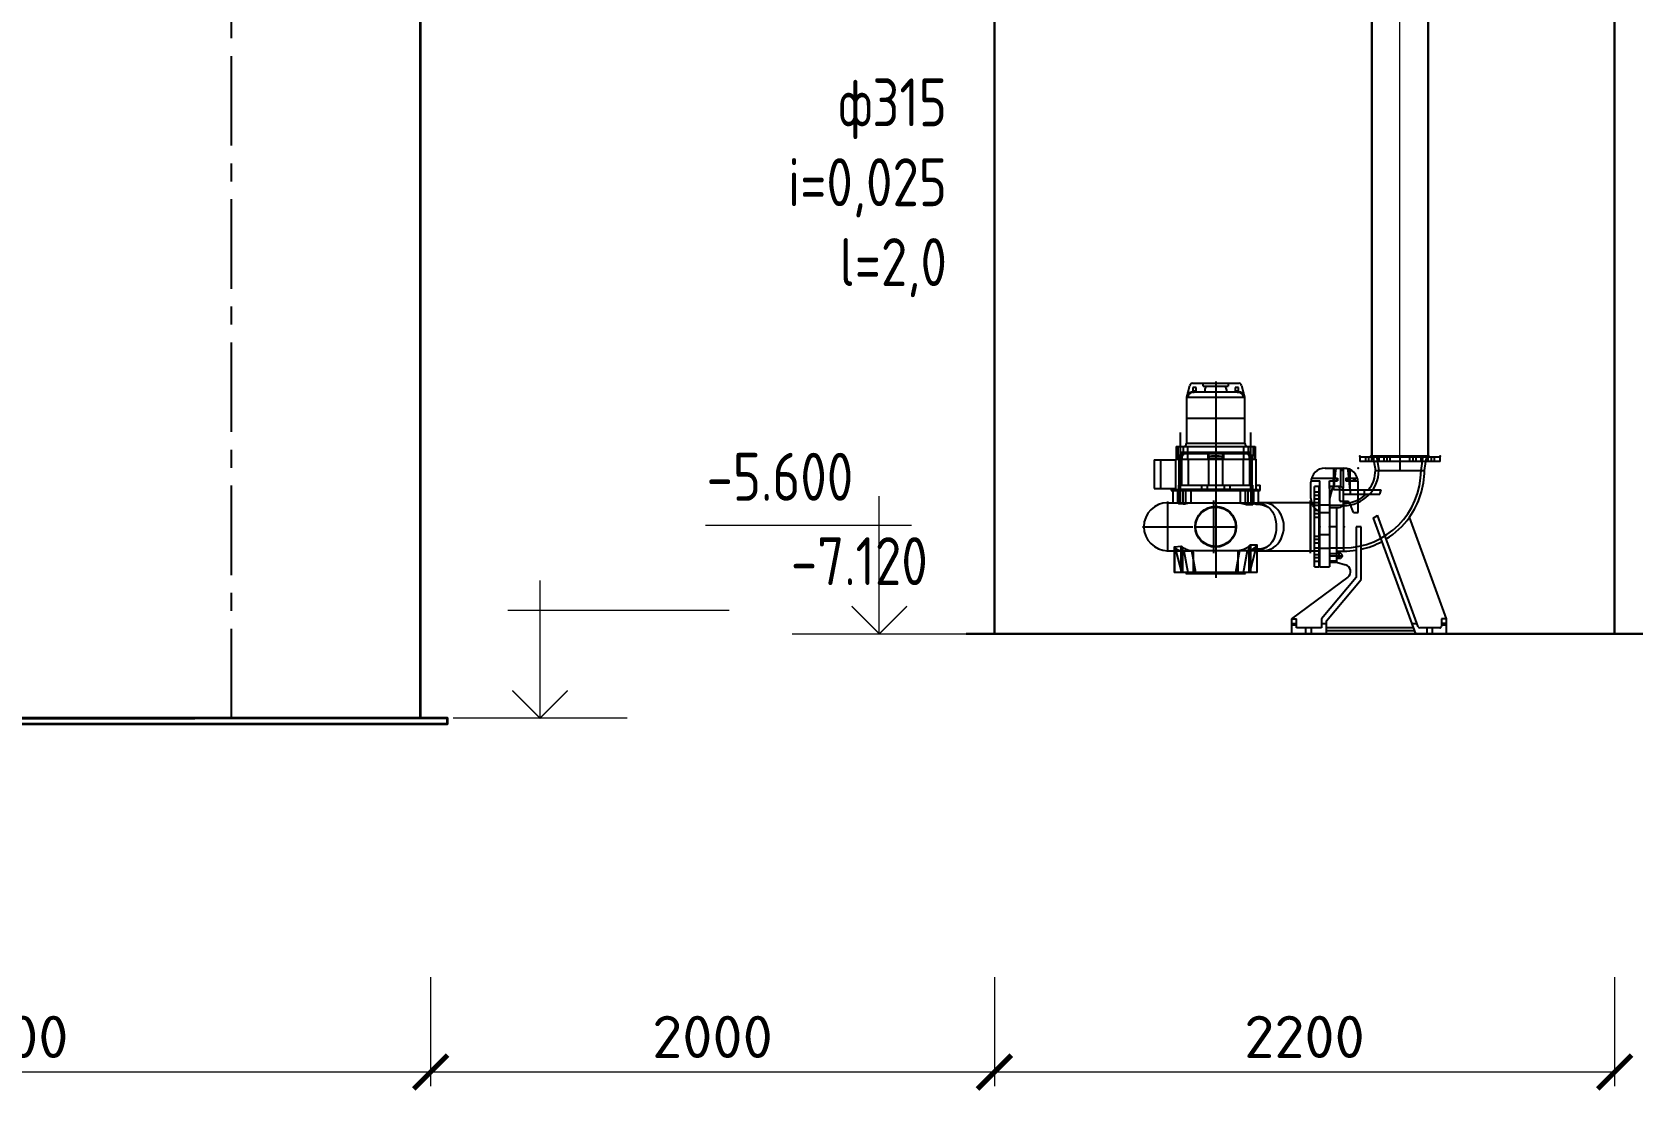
# Model space of a CAD drawing. Header units: millimetres. Extents: x 20530103 to 31271019, y 32092698 to 33532929.
# Drawn here: x 26721175 to 26726889, y 33090803 to 33094560 of the extents above; entities that cross this region are included whole.
import ezdxf

# ---------------------------------------------------------------- set-up
doc = ezdxf.new("R2010")
doc.units = ezdxf.units.MM
doc.linetypes.add('осевая', pattern=[50.8, 31.75, -6.35, 6.35, -6.35])
doc.layers.add('эколайн', color=7, linetype='Continuous', lineweight=30)
doc.styles.add('ARTEM Arial', font='simplex.shx')
doc.styles.add('GOST 2.304', font='GOST.TTF')
doc.dimstyles.new('ARTEM', dxfattribs={"dimtxt": 70, "dimasz": 50, "dimexe": 35, "dimexo": 15, "dimgap": 10, "dimtad": 1, "dimdec": 0, "dimtxsty": 'ARTEM Arial', "dimcen": 2.5, "dimclrd": 7, "dimclre": 7, "dimclrt": 7, "dimadec": 0, "dimazin": 0, "dimtfac": 1, "dimtdec": 0, "dimtmove": 0, "dimatfit": 3, "dimfxl": 1, "dimlwd": 15, "dimlwe": 15, "dimarcsym": 0})

# ---------------------------------------------------------------- blocks, each defined once
blk = doc.blocks.new('_ArchTick')
at = {"color": 0, "linetype": 'ByBlock', "const_width": 0.15}
blk.add_lwpolyline([(-0.5, -0.5), (0.5, 0.5)], dxfattribs=at)
blk = doc.blocks.new('*D143')
at = {"color": 7, "lineweight": 15, "transparency": 16777216}
for p, q in [((26719588.6, 33091207.1), (26719588.6, 33090819.8)), ((26722588.6, 33091207.1), (26722588.6, 33090819.8)), ((26722588.6, 33090869.8), (26719588.6, 33090869.8))]:
    blk.add_line(p, q, dxfattribs=at)
at = {"color": 7, "lineweight": 15, "transparency": 16777216, "xscale": 120, "yscale": 120, "zscale": 120, "rotation": 180}
blk.add_blockref('_ArchTick', (26719588.6, 33090869.8), dxfattribs=at)
at = {"color": 7, "lineweight": 15, "transparency": 16777216, "xscale": 120, "yscale": 120, "zscale": 120}
blk.add_blockref('_ArchTick', (26722588.6, 33090869.8), dxfattribs=at)
at = {"color": 7, "lineweight": 20, "transparency": 16777216, "insert": (26721088.6, 33090994.8), "char_height": 150, "attachment_point": 5, "style": 'ARTEM Arial'}
blk.add_mtext('3200', dxfattribs=at)
blk = doc.blocks.new('*D153')
at = {"color": 7, "lineweight": 15, "transparency": 16777216}
for p, q in [((26724588.6, 33091192.1), (26724588.6, 33090819.8)), ((26726788.6, 33091207.1), (26726788.6, 33090819.8)), ((26726788.6, 33090869.8), (26724588.6, 33090869.8))]:
    blk.add_line(p, q, dxfattribs=at)
at = {"color": 7, "lineweight": 15, "transparency": 16777216, "xscale": 120, "yscale": 120, "zscale": 120, "rotation": 180}
blk.add_blockref('_ArchTick', (26724588.6, 33090869.8), dxfattribs=at)
at = {"color": 7, "lineweight": 15, "transparency": 16777216, "xscale": 120, "yscale": 120, "zscale": 120}
blk.add_blockref('_ArchTick', (26726788.6, 33090869.8), dxfattribs=at)
at = {"color": 7, "lineweight": 20, "transparency": 16777216, "insert": (26725688.6, 33090994.8), "char_height": 150, "attachment_point": 5, "style": 'ARTEM Arial'}
blk.add_mtext('2200', dxfattribs=at)
blk = doc.blocks.new('*D154')
at = {"color": 7, "lineweight": 15, "transparency": 16777216}
for p, q in [((26722588.6, 33091192.1), (26722588.6, 33090819.8)), ((26724588.6, 33091207.1), (26724588.6, 33090819.8)), ((26724588.6, 33090869.8), (26722588.6, 33090869.8))]:
    blk.add_line(p, q, dxfattribs=at)
at = {"color": 7, "lineweight": 15, "transparency": 16777216, "xscale": 120, "yscale": 120, "zscale": 120, "rotation": 180}
blk.add_blockref('_ArchTick', (26722588.6, 33090869.8), dxfattribs=at)
at = {"color": 7, "lineweight": 15, "transparency": 16777216, "xscale": 120, "yscale": 120, "zscale": 120}
blk.add_blockref('_ArchTick', (26724588.6, 33090869.8), dxfattribs=at)
at = {"color": 7, "lineweight": 20, "transparency": 16777216, "insert": (26723588.6, 33090994.8), "char_height": 150, "attachment_point": 5, "style": 'ARTEM Arial'}
blk.add_mtext('2000', dxfattribs=at)

msp = doc.modelspace()

# ---------------------------------------------------------------- linework, layer by layer
at = {"color": 1, "linetype": 'осевая', "lineweight": 25, "ltscale": 10}
msp.add_line((26721882.431, 33092125.5109), (26721882.4478, 33098316.0831), dxfattribs=at)
at = {"lineweight": 30, "ltscale": 10}
for p, q in [((26724588.5617, 33098274.9614), (26724588.5617, 33092424.9614)), ((26726788.5617, 33092424.9614), (26726788.5617, 33098274.9614)), ((26724488.5617, 33092424.9614), (26726888.5617, 33092424.9614))]:
    msp.add_line(p, q, dxfattribs=at)
at = {"lineweight": 35}
for p, q in [((26722552.8516, 33092125.5114), (26722553.3846, 33097816.6726)), ((26720252.7067, 33092125.5241), (26721752.7067, 33092125.5241))]:
    msp.add_line(p, q, dxfattribs=at)
at = {"lineweight": 20}
msp.add_line((26726026.9764, 33093054.9614), (26726026.9764, 33096707.0095), dxfattribs=at)
at = {"lineweight": 30}
for p, q in [((26725926.9764, 33093054.9614), (26725926.9764, 33095421.2974)), ((26726126.9764, 33093054.9614), (26726126.9764, 33095421.2974))]:
    msp.add_line(p, q, dxfattribs=at)
for p, q in [((26725270.7456, 33093265.132), (26725281.8434, 33093306.5496)), ((26725274.9377, 33093265.132), (26725274.9377, 33093280.777)), ((26725290.6764, 33093282.9614), (26725296.6986, 33093282.9614)), ((26725291.5027, 33093313.9614), (26725455.4502, 33093313.9614)), ((26725292.4764, 33093298.9614), (26725292.4764, 33093286.9614)), ((26725304.4764, 33093298.9614), (26725292.4764, 33093298.9614)), ((26725292.4764, 33093286.9614), (26725304.4764, 33093286.9614)), ((26725450.2543, 33093282.9614), (26725296.6986, 33093282.9614)), ((26725304.4764, 33093286.9614), (26725304.4764, 33093298.9614)), ((26725329.4764, 33093303.9614), (26725329.4764, 33093313.9614)), ((26725329.4764, 33093303.9614), (26725341.2477, 33093303.9614)), ((26725334.4764, 33093288.9614), (26725334.4764, 33093282.9614)), ((26725341.2477, 33093303.9614), (26725405.7052, 33093303.9614)), ((26725373.4764, 33093320.1614), (26725373.4764, 33092624.0364)), ((26725405.7052, 33093303.9614), (26725417.4764, 33093303.9614)), ((26725412.4764, 33093282.9614), (26725412.4764, 33093288.9614)), ((26725417.4764, 33093313.9614), (26725417.4764, 33093303.9614)), ((26725454.4764, 33093298.9614), (26725442.4764, 33093298.9614)), ((26725442.4764, 33093298.9614), (26725442.4764, 33093286.9614)), ((26725442.4764, 33093286.9614), (26725454.4764, 33093286.9614)), ((26725450.2543, 33093282.9614), (26725456.2764, 33093282.9614)), ((26725454.4764, 33093286.9614), (26725454.4764, 33093298.9614)), ((26725465.1095, 33093306.5496), (26725476.2073, 33093265.132)), ((26725472.0152, 33093280.777), (26725472.0152, 33093265.132)), ((26725270.1764, 33093265.132), (26725270.1764, 33093189.9614)), ((26725270.1764, 33093265.132), (26725270.7456, 33093265.132)), ((26725274.9377, 33093265.132), (26725472.0152, 33093265.132)), ((26725476.2073, 33093265.132), (26725476.7764, 33093265.132)), ((26725476.7764, 33093189.9614), (26725476.7764, 33093265.132)), ((26725269.9764, 33093189.9614), (26725269.9764, 33093100.3114)), ((26725269.9764, 33093189.9614), (26725476.9764, 33093189.9614)), ((26725476.9764, 33093100.3114), (26725476.9764, 33093189.9614)), ((26725248.7959, 33092927.3614), (26725248.7959, 33093139.4614)), ((26725476.9764, 33093100.3114), (26725269.9764, 33093100.3114)), ((26725498.157, 33092927.3614), (26725498.157, 33093139.4614)), ((26725155.4764, 33093041.9614), (26725155.4764, 33092940.9614)), ((26725155.4764, 33093041.9614), (26725230.9764, 33093041.9614)), ((26725177.2764, 33093041.9614), (26725177.2764, 33092940.9614)), ((26725230.9764, 33093044.9614), (26725233.4764, 33093044.9614)), ((26725230.9764, 33093044.9614), (26725230.9764, 33092932.9614)), ((26725233.4764, 33093089.9614), (26725233.4764, 33093044.9614)), ((26725233.4764, 33093089.9614), (26725513.4764, 33093089.9614)), ((26725233.4764, 33093044.9614), (26725234.4145, 33093044.9614)), ((26725234.4145, 33093044.9614), (26725512.5384, 33093044.9614)), ((26725235.9764, 33093089.9614), (26725235.9764, 33093044.9614)), ((26725238.7959, 33093089.9614), (26725238.7959, 33093058.9614)), ((26725238.7959, 33093058.9614), (26725258.7959, 33093058.9614)), ((26725243.2959, 33093058.9614), (26725243.2959, 33093044.9614)), ((26725243.7959, 33093044.9614), (26725243.7959, 33093041.9614)), ((26725243.7959, 33093041.9614), (26725253.7959, 33093041.9614)), ((26725244.2351, 33092952.9614), (26725244.2351, 33093041.9614)), ((26725248.4764, 33093067.9614), (26725248.4764, 33093044.9614)), ((26725498.4764, 33093067.9614), (26725248.4764, 33093067.9614)), ((26725248.4764, 33093064.9614), (26725248.4764, 33093044.9614)), ((26725248.4764, 33093064.9614), (26725498.4764, 33093064.9614)), ((26725252.4564, 33093041.9614), (26725252.4564, 33092952.9614)), ((26725253.7959, 33093041.9614), (26725253.7959, 33093044.9614)), ((26725254.2959, 33093044.9614), (26725254.2959, 33093058.9614)), ((26725258.7959, 33093058.9614), (26725258.7959, 33093089.9614)), ((26725275.2177, 33093044.9614), (26725275.2177, 33093089.9614)), ((26725275.83, 33093044.9614), (26725275.83, 33092952.9614)), ((26725345.9764, 33093067.9614), (26725345.9764, 33093047.9614)), ((26725345.9764, 33093047.9614), (26725400.9764, 33093047.9614)), ((26725348.4764, 33093064.9614), (26725348.4764, 33092952.9614)), ((26725398.4764, 33092952.9614), (26725398.4764, 33093064.9614)), ((26725400.9764, 33093067.9614), (26725400.9764, 33093047.9614)), ((26725471.1228, 33093044.9614), (26725471.1228, 33092952.9614)), ((26725471.7352, 33093089.9614), (26725471.7352, 33093044.9614)), ((26725488.157, 33093089.9614), (26725488.157, 33093058.9614)), ((26725488.157, 33093058.9614), (26725508.157, 33093058.9614)), ((26725492.657, 33093058.9614), (26725492.657, 33093044.9614)), ((26725493.157, 33093044.9614), (26725493.157, 33092952.9614)), ((26725498.4764, 33093044.9614), (26725498.4764, 33093067.9614)), ((26725498.4764, 33093044.9614), (26725498.4764, 33093064.9614)), ((26725503.157, 33092952.9614), (26725503.157, 33093044.9614)), ((26725503.657, 33093044.9614), (26725503.657, 33093058.9614)), ((26725508.157, 33093058.9614), (26725508.157, 33093089.9614)), ((26725510.9764, 33093089.9614), (26725510.9764, 33093044.9614)), ((26725512.5384, 33093044.9614), (26725513.4764, 33093044.9614)), ((26725513.4764, 33093089.9614), (26725513.4764, 33093044.9614)), ((26725513.4764, 33093044.9614), (26725515.9764, 33093044.9614)), ((26725515.9764, 33093044.9614), (26725515.9764, 33092932.9614)), ((26725884.4764, 33093051.9614), (26725884.4764, 33093035.9614)), ((26726169.4764, 33093051.9614), (26725884.4764, 33093051.9614)), ((26725904.6109, 33093051.9614), (26725904.6109, 33093035.9614)), ((26725916.1109, 33093055.9114), (26725916.1109, 33093035.0114)), ((26725922.1835, 33093054.9614), (26725921.4764, 33093054.2543)), ((26725921.4764, 33093054.2543), (26725921.4764, 33093051.9614)), ((26726132.4764, 33093054.2543), (26725921.4764, 33093054.2543)), ((26726131.7693, 33093054.9614), (26725922.1835, 33093054.9614)), ((26725927.6109, 33093035.9614), (26725927.6109, 33093051.9614)), ((26725931.9764, 33093054.9614), (26725935.0164, 33093035.9614)), ((26725943.9764, 33093054.9614), (26725951.9764, 33093004.9614)), ((26725951.9764, 33093054.9614), (26725951.9764, 33093035.9614)), ((26725969.5544, 33093051.9614), (26725969.5544, 33093035.9614)), ((26725981.0544, 33093055.9114), (26725981.0544, 33093035.0114)), ((26725992.5544, 33093035.9614), (26725992.5544, 33093051.9614)), ((26726026.9764, 33093057.4614), (26726026.9764, 33093002.4614)), ((26726061.3985, 33093051.9614), (26726061.3985, 33093035.9614)), ((26726072.8985, 33093055.9114), (26726072.8985, 33093035.0114)), ((26726084.3985, 33093035.9614), (26726084.3985, 33093051.9614)), ((26726101.9764, 33093035.9614), (26726101.9764, 33093054.9614)), ((26726101.9764, 33093004.9614), (26726109.9764, 33093054.9614)), ((26726118.9364, 33093035.9614), (26726121.9764, 33093054.9614)), ((26726126.342, 33093051.9614), (26726126.342, 33093035.9614)), ((26726132.4764, 33093054.2543), (26726131.7693, 33093054.9614)), ((26726132.4764, 33093051.9614), (26726132.4764, 33093054.2543)), ((26726137.842, 33093055.9114), (26726137.842, 33093035.0114)), ((26726149.342, 33093035.9614), (26726149.342, 33093051.9614)), ((26726169.4764, 33093035.9614), (26726169.4764, 33093051.9614)), ((26725761.4764, 33093012.9614), (26725828.4764, 33093012.9614)), ((26725790.9764, 33093012.9614), (26725790.9764, 33092947.9614)), ((26725798.1294, 33093003.9022), (26725792.1616, 33092947.1222)), ((26725834.8728, 33093011.9614), (26725807.0801, 33093011.9614)), ((26725816.4764, 33093011.9614), (26725816.4764, 33092947.8673)), ((26725825.4764, 33093003.9022), (26725816.4764, 33093003.9022)), ((26725825.4764, 33093011.9614), (26725825.4764, 33092941.7709)), ((26725850.9644, 33092935.9614), (26725843.8235, 33093003.9022)), ((26725850.9764, 33092935.9614), (26725850.9764, 33093007.6129)), ((26726169.4764, 33093035.9614), (26725884.4764, 33093035.9614)), ((26725935.0164, 33093035.9614), (26725939.9764, 33093004.9614)), ((26725939.9764, 33093004.9614), (26726113.9764, 33093004.9614)), ((26726113.9764, 33093004.9614), (26726118.9364, 33093035.9614)), ((26725155.4764, 33092940.9614), (26725230.9764, 33092940.9614)), ((26725215.9764, 33092940.9614), (26725215.9764, 33092932.9614)), ((26725215.9764, 33092932.9614), (26725242.3887, 33092932.9614)), ((26725220.9764, 33092937.4614), (26725220.9764, 33092932.9614)), ((26725220.9764, 33092937.4614), (26725242.3887, 33092937.4614)), ((26725220.9764, 33092932.9614), (26725220.9764, 33092889.9614)), ((26725238.4764, 33092937.4614), (26725238.4764, 33092889.9614)), ((26725242.3887, 33092937.4614), (26725242.3887, 33092886.8561)), ((26725280.6879, 33092937.4614), (26725242.3887, 33092937.4614)), ((26725242.3887, 33092932.9614), (26725280.6879, 33092932.9614)), ((26725242.7294, 33092887.4099), (26725242.7294, 33092937.4614)), ((26725243.1436, 33092952.9614), (26725503.8093, 33092952.9614)), ((26725243.1436, 33092937.4614), (26725243.1436, 33092952.9614)), ((26725243.1436, 33092932.9614), (26725243.1436, 33092937.4614)), ((26725244.9371, 33092885.8694), (26725244.9371, 33092937.4614)), ((26725247.8919, 33092937.4614), (26725247.8919, 33092889.8948)), ((26725258.4378, 33092885.1067), (26725258.4378, 33092937.4614)), ((26725267.6949, 33092886.2193), (26725267.6949, 33092937.4614)), ((26725466.265, 33092937.4614), (26725280.6879, 33092937.4614)), ((26725280.6879, 33092932.9614), (26725466.265, 33092932.9614)), ((26725286.9618, 33092932.9614), (26725286.9618, 33092937.4614)), ((26725286.9618, 33092889.2918), (26725286.9618, 33092932.9614)), ((26725323.4764, 33092952.9614), (26725323.4764, 33092932.9614)), ((26725343.4764, 33092952.9614), (26725343.4764, 33092932.9614)), ((26725403.4764, 33092952.9614), (26725403.4764, 33092932.9614)), ((26725423.4764, 33092952.9614), (26725423.4764, 33092932.9614)), ((26725459.9911, 33092937.4614), (26725459.9911, 33092932.9614)), ((26725459.9911, 33092932.9614), (26725459.9911, 33092888.5363)), ((26725504.5642, 33092937.4614), (26725466.265, 33092937.4614)), ((26725466.265, 33092932.9614), (26725504.5642, 33092932.9614)), ((26725479.258, 33092884.0361), (26725479.258, 33092937.4614)), ((26725488.5151, 33092882.1932), (26725488.5151, 33092937.4614)), ((26725499.0609, 33092888.5363), (26725499.0609, 33092937.4614)), ((26725502.0158, 33092882.1932), (26725502.0158, 33092937.4614)), ((26725503.8093, 33092952.9614), (26725503.8093, 33092937.4614)), ((26725503.8093, 33092937.4614), (26725503.8093, 33092932.9614)), ((26725504.2235, 33092884.0361), (26725504.2235, 33092937.4614)), ((26725504.5642, 33092937.4614), (26725525.9764, 33092937.4614)), ((26725504.5642, 33092883.2805), (26725504.5642, 33092937.4614)), ((26725504.5642, 33092932.9614), (26725530.9764, 33092932.9614)), ((26725508.4764, 33092889.9614), (26725508.4764, 33092937.4614)), ((26725515.9764, 33092952.9614), (26725530.9764, 33092952.9614)), ((26725525.9764, 33092932.9614), (26725525.9764, 33092937.4614)), ((26725525.9764, 33092888.5363), (26725525.9764, 33092932.9614)), ((26725530.9764, 33092932.9614), (26725530.9764, 33092952.9614)), ((26725711.4764, 33092904.9614), (26725711.4764, 33092962.9614)), ((26725711.6794, 33092967.4614), (26725743.4764, 33092967.4614)), ((26725713.6251, 33092977.4614), (26725805.6764, 33092977.4614)), ((26725724.4764, 33092871.3311), (26725724.4764, 33092947.4614)), ((26725740.4764, 33092947.4614), (26725724.4764, 33092947.4614)), ((26725740.4764, 33092927.327), (26725724.4764, 33092927.327)), ((26725740.4764, 33092859.5852), (26725740.4764, 33092947.4614)), ((26725743.4764, 33092858.3138), (26725743.4764, 33092967.4614)), ((26725776.9764, 33092940.9614), (26725776.9764, 33092967.4614)), ((26725776.9764, 33092967.4614), (26725805.6764, 33092967.4614)), ((26725776.9764, 33092940.9614), (26725776.9764, 33092662.4614)), ((26725786.5123, 33092940.5496), (26725776.9764, 33092904.9614)), ((26725804.4764, 33092947.9614), (26725783.9764, 33092947.9614)), ((26725790.3109, 33092977.4614), (26725790.3109, 33092967.4614)), ((26725790.6764, 33092977.4614), (26725790.6764, 33092967.4614)), ((26725790.9764, 33092947.9614), (26725790.9764, 33092946.5061)), ((26725790.9764, 33092946.5061), (26725790.9764, 33092935.9614)), ((26725826.9764, 33092935.9614), (26725790.9764, 33092935.9614)), ((26725802.7215, 33092977.4614), (26725802.7215, 33092967.4614)), ((26725814.9764, 33092947.9614), (26725804.4764, 33092947.9614)), ((26725805.6764, 33092977.4614), (26725805.6764, 33092967.4614)), ((26725814.4764, 33092897.4614), (26725814.4764, 33092937.9614)), ((26725826.9764, 33092935.9614), (26725878.4764, 33092935.9614)), ((26725826.9764, 33092894.9614), (26725826.9764, 33092935.9614)), ((26725835.6764, 33092977.4614), (26725835.6764, 33092967.4614)), ((26725835.6764, 33092977.4614), (26725876.3278, 33092977.4614)), ((26725835.6764, 33092967.4614), (26725878.2735, 33092967.4614)), ((26725840.6764, 33092977.4614), (26725840.6764, 33092967.4614)), ((26725847.4764, 33092977.4614), (26725847.4764, 33092967.4614)), ((26725851.5982, 33092919.9614), (26725851.5982, 33092935.9614)), ((26725862.4764, 33092977.4614), (26725862.4764, 33092967.4614)), ((26725867.4764, 33092977.4614), (26725867.4764, 33092967.4614)), ((26725878.4764, 33092854.9614), (26725878.4764, 33092962.9614)), ((26725878.4764, 33092935.9614), (26725960.2413, 33092935.9614)), ((26725901.5982, 33092919.9614), (26725901.5982, 33092935.9614)), ((26725955.5756, 33092919.9614), (26725960.2413, 33092935.9614)), ((26725203.4764, 33092715.7114), (26725203.4764, 33092894.2114)), ((26725203.4764, 33092889.9614), (26725242.0965, 33092889.9459)), ((26725237.485, 33092889.9614), (26725525.9764, 33092889.9614)), ((26725242.0965, 33092889.9459), (26725247.8919, 33092889.8948)), ((26725258.4378, 33092885.1067), (26725244.9371, 33092885.8694)), ((26725286.9618, 33092889.2918), (26725267.6949, 33092886.2193)), ((26725286.9618, 33092889.2918), (26725459.9911, 33092888.5363)), ((26725367.4764, 33092711.4614), (26725367.4764, 33092898.4614)), ((26725367.4764, 33092874.3756), (26725367.4764, 33092889.9614)), ((26725373.4764, 33092888.5363), (26725373.4764, 33092720.0477)), ((26725502.0158, 33092882.1932), (26725488.5151, 33092882.1932)), ((26725499.0609, 33092888.5363), (26725504.5642, 33092888.5363)), ((26725504.2235, 33092884.0361), (26725504.5642, 33092883.2584)), ((26725504.5642, 33092883.2584), (26725504.5353, 33092883.0621)), ((26725504.5642, 33092888.5363), (26725525.9764, 33092888.5363)), ((26725505.8594, 33092888.5363), (26725505.8594, 33092889.9614)), ((26725713.7795, 33092889.9614), (26725525.9764, 33092889.9614)), ((26725710.4181, 33092711.4614), (26725710.4181, 33092898.4614)), ((26725710.4181, 33092889.9614), (26725710.4181, 33092719.9614)), ((26725743.4764, 33092889.9614), (26725713.7795, 33092889.9614)), ((26725744.4264, 33092915.827), (26725723.5264, 33092915.827)), ((26725724.4764, 33092904.327), (26725740.4764, 33092904.327)), ((26725743.4764, 33092879.9614), (26725724.4764, 33092879.9614)), ((26725724.4764, 33092662.4614), (26725724.4764, 33092871.3311)), ((26725742.7693, 33092910.4614), (26725740.4764, 33092910.4614)), ((26725743.4764, 33092909.7543), (26725742.7693, 33092910.4614)), ((26725742.7693, 33092858.5929), (26725742.7693, 33092910.4614)), ((26725776.9764, 33092880.9614), (26725743.4764, 33092880.9614)), ((26725826.9764, 33092879.9614), (26725776.9764, 33092879.9614)), ((26725776.9764, 33092872.9614), (26725811.9764, 33092872.9614)), ((26725801.9764, 33092872.9614), (26725801.9764, 33092678.9614)), ((26725839.7061, 33092894.9614), (26725816.9764, 33092894.9614)), ((26725826.9764, 33092919.9614), (26725878.4764, 33092919.9614)), ((26725826.9764, 33092887.9614), (26725826.9764, 33092894.9614)), ((26725826.9764, 33092887.9614), (26725826.9764, 33092718.1052)), ((26725862.4764, 33092854.9614), (26725848.9909, 33092888.6753)), ((26725878.4764, 33092919.9614), (26725955.5756, 33092919.9614)), ((26725744.4264, 33092850.8834), (26725723.5264, 33092850.8834)), ((26725740.4764, 33092862.3834), (26725724.4764, 33092862.3834)), ((26725724.4764, 33092839.3834), (26725740.4764, 33092839.3834)), ((26725740.4764, 33092662.4614), (26725740.4764, 33092859.5852)), ((26725742.7693, 33092699.4614), (26725742.7693, 33092858.5929)), ((26725743.4764, 33092662.4614), (26725743.4764, 33092858.3138)), ((26725743.4764, 33092854.9614), (26725776.9764, 33092854.9614)), ((26725862.4764, 33092854.9614), (26725878.4764, 33092854.9614)), ((26725932.672, 33092835.172), (26726081.9764, 33092424.9614)), ((26726092.195, 33092449.5145), (26725947.9866, 33092845.724)), ((26726060.7576, 33092838.4821), (26726060.6979, 33092838.6462)), ((26726191.9764, 33092477.9614), (26726060.6979, 33092838.6462)), ((26725114.2264, 33092804.9614), (26725292.7264, 33092804.9614)), ((26725297.3514, 33092804.9614), (26725449.6014, 33092804.9614)), ((26725744.4264, 33092759.0394), (26725723.5264, 33092759.0394)), ((26725740.4764, 33092770.5394), (26725724.4764, 33092770.5394)), ((26725743.4764, 33092777.5727), (26725776.9764, 33092777.5727)), ((26725801.9764, 33092804.9614), (26725776.9764, 33092804.9614)), ((26725889.9764, 33092804.9614), (26725871.9764, 33092804.9614)), ((26725871.9764, 33092804.9614), (26725871.9764, 33092624.5471)), ((26725889.9764, 33092617.9957), (26725889.9764, 33092804.9614)), ((26725203.4764, 33092719.9614), (26725226.4187, 33092719.9614)), ((26725226.4187, 33092731.3508), (26725226.4187, 33092641.9614)), ((26725226.4187, 33092719.9614), (26725287.8815, 33092719.9614)), ((26725250.47, 33092734.3292), (26725227.3586, 33092732.0844)), ((26725227.3586, 33092732.0844), (26725227.3586, 33092641.9614)), ((26725227.5902, 33092729.7892), (26725227.5902, 33092641.9614)), ((26725232.6693, 33092719.9614), (26725252.1169, 33092641.9614)), ((26725250.47, 33092734.3292), (26725250.47, 33092641.9614)), ((26725255.8745, 33092732.2847), (26725255.8745, 33092641.9614)), ((26725260.7781, 33092719.9614), (26725274.6935, 33092641.9614)), ((26725457.9059, 33092720.0477), (26725287.8815, 33092719.9614)), ((26725302.9778, 33092641.9614), (26725289.0624, 33092719.9614)), ((26725293.4764, 33092719.9614), (26725293.4764, 33092638.9614)), ((26725520.5342, 33092719.9614), (26725301.4232, 33092719.9614)), ((26725367.4764, 33092719.9614), (26725367.4764, 33092735.5473)), ((26725457.9059, 33092720.0477), (26725443.9751, 33092641.9614)), ((26725453.4764, 33092638.9614), (26725453.4764, 33092719.9614)), ((26725472.2594, 33092641.9614), (26725486.1901, 33092720.0477)), ((26725514.3051, 33092720.0477), (26725486.1901, 33092720.0477)), ((26725491.0784, 33092736.5042), (26725491.0784, 33092641.9614)), ((26725494.836, 33092641.9614), (26725514.3051, 33092720.0477)), ((26725496.4829, 33092739.3185), (26725496.4829, 33092641.9614)), ((26725519.5943, 33092739.3185), (26725496.4829, 33092739.3185)), ((26725519.3626, 33092736.5042), (26725519.3626, 33092641.9614)), ((26725519.5943, 33092739.3185), (26725519.5943, 33092641.9614)), ((26725520.5342, 33092641.9614), (26725520.5342, 33092738.5655)), ((26725520.5342, 33092719.9614), (26725724.4764, 33092719.9614)), ((26725561.0975, 33092736.6789), (26725559.7311, 33092735.7011)), ((26725724.4764, 33092747.5394), (26725740.4764, 33092747.5394)), ((26725724.4764, 33092729.9614), (26725743.4764, 33092729.9614)), ((26725724.4764, 33092719.9614), (26725743.4764, 33092719.9614)), ((26725740.4764, 33092705.5959), (26725724.4764, 33092705.5959)), ((26725740.4764, 33092699.4614), (26725742.7693, 33092699.4614)), ((26725742.7693, 33092699.4614), (26725743.4764, 33092700.1685)), ((26725743.4764, 33092728.9614), (26725776.9764, 33092728.9614)), ((26725776.9764, 33092729.9614), (26725826.9764, 33092729.9614)), ((26725801.9764, 33092708.9875), (26725776.9764, 33092708.9875)), ((26725801.9764, 33092700.3909), (26725776.9764, 33092700.3909)), ((26725801.4764, 33092701.9614), (26725822.4764, 33092701.9614)), ((26725801.9764, 33092718.1052), (26725826.9764, 33092718.1052)), ((26725811.9764, 33092691.4614), (26725811.9764, 33092712.4614)), ((26725520.5342, 33092641.9614), (26725226.4187, 33092641.9614)), ((26725267.4764, 33092641.9614), (26725267.4764, 33092638.9614)), ((26725479.4764, 33092638.9614), (26725479.4764, 33092641.9614)), ((26725744.4264, 33092694.0959), (26725723.5264, 33092694.0959)), ((26725724.4764, 33092682.5959), (26725740.4764, 33092682.5959)), ((26725724.4764, 33092662.4614), (26725740.4764, 33092662.4614)), ((26725743.4764, 33092662.4614), (26725776.9764, 33092662.4614)), ((26725801.9764, 33092682.9625), (26725776.9764, 33092682.9625)), ((26725776.9764, 33092678.9614), (26725801.9764, 33092678.9614)), ((26725801.9764, 33092678.9614), (26725833.7442, 33092670.0279)), ((26725267.4764, 33092638.9614), (26725479.4764, 33092638.9614)), ((26725841.8475, 33092625.8654), (26725641.9764, 33092477.9614)), ((26725871.9764, 33092624.5471), (26725748.9764, 33092477.9614)), ((26725766.9764, 33092471.41), (26725889.9764, 33092617.9957)), ((26725641.9764, 33092477.9614), (26725659.9764, 33092477.9614)), ((26725641.9764, 33092477.9614), (26725641.9764, 33092424.9614)), ((26725659.9764, 33092445.9614), (26725659.9764, 33092477.9614)), ((26725748.9764, 33092477.9614), (26725748.9764, 33092445.9614)), ((26725766.9764, 33092424.9614), (26725766.9764, 33092471.41)), ((26726191.9764, 33092477.9614), (26726173.9764, 33092477.9614)), ((26726173.9764, 33092477.9614), (26726173.9764, 33092451.3614)), ((26726191.9764, 33092428.5614), (26726191.9764, 33092477.9614)), ((26725641.9764, 33092461.5038), (26725659.9764, 33092461.5038)), ((26725641.9764, 33092456.5415), (26725659.9764, 33092456.5415)), ((26725641.9764, 33092424.9614), (26725766.9764, 33092424.9614)), ((26725748.9764, 33092445.9614), (26725659.9764, 33092445.9614)), ((26725691.9764, 33092445.9614), (26725691.9764, 33092424.9614)), ((26725711.9764, 33092445.9614), (26725711.9764, 33092424.9614)), ((26725766.9764, 33092460.9614), (26725748.9764, 33092460.9614)), ((26725766.9764, 33092446.9614), (26726073.9691, 33092446.9614)), ((26725766.9764, 33092436.9614), (26726077.6088, 33092436.9614)), ((26726088.0287, 33092460.9614), (26726068.8735, 33092460.9614)), ((26726081.9764, 33092424.9614), (26726188.3764, 33092424.9614)), ((26726168.5764, 33092445.9614), (26726097.2694, 33092445.9614)), ((26726121.9764, 33092445.9614), (26726121.9764, 33092424.9614)), ((26726141.9764, 33092445.9614), (26726141.9764, 33092424.9614)), ((26726191.9764, 33092461.5038), (26726173.9764, 33092461.5038)), ((26726173.9764, 33092456.5415), (26726191.9764, 33092456.5415))]:
    msp.add_line(p, q)
for points in [[(26725290.8941, 33093282.9614), (26725287.1428, 33093282.6204), (26725280.5803, 33093280.2228), (26725275.1941, 33093275.7924), (26725272.5831, 33093271.9898)], [(26725296.6986, 33093282.9614), (26725294.7364, 33093282.881), (26725286.8448, 33093280.7991), (26725280.5076, 33093276.312), (26725276.4257, 33093270.2856), (26725274.9377, 33093265.132)], [(26725472.0152, 33093265.132), (26725471.0478, 33093268.9852), (26725469.6134, 33093272.1018), (26725465.1249, 33093277.5554), (26725459.1095, 33093281.237), (26725451.9621, 33093282.9006), (26725450.2543, 33093282.9614)], [(26725474.3697, 33093271.9898), (26725472.9078, 33093274.3378), (26725467.9516, 33093279.2232), (26725461.6585, 33093282.1935), (26725456.0588, 33093282.9614)], [(26725400.9764, 33093053.1977), (26725386.2421, 33093054.9732), (26725370.9037, 33093055.4667), (26725358.4198, 33093054.7751), (26725345.9764, 33093053.1977)], [(26725244.9371, 33092885.8694), (26725243.178, 33092886.1589), (26725242.4157, 33092886.7014), (26725242.3887, 33092886.8468)], [(26725242.7294, 33092887.4099), (26725245.2848, 33092889.1049), (26725247.8919, 33092889.8948)], [(26725267.6949, 33092886.2193), (26725264.3865, 33092885.5525), (26725261.1133, 33092885.1519), (26725258.4378, 33092885.1067)], [(26725367.4764, 33092735.5473), (26725356.5216, 33092737.2769), (26725346.2048, 33092740.5423), (26725336.7945, 33092745.1589), (26725328.2247, 33092751.0709), (26725319.1633, 33092759.8434), (26725311.7237, 33092770.276), (26725306.5195, 33092781.4415), (26725303.3251, 33092793.5439), (26725302.3852, 33092804.3228), (26725303.1261, 33092815.122), (26725305.3321, 33092824.9287), (26725308.879, 33092834.2089), (26725313.8689, 33092843.0947), (26725319.9974, 33092851.0396), (26725328.0209, 33092858.6846), (26725337.0999, 33092864.9428), (26725348.5535, 33092870.2725), (26725361.0717, 33092873.5754), (26725367.4764, 33092874.3756)], [(26725367.4764, 33092874.3756), (26725376.8417, 33092874.5248), (26725386.1209, 33092873.5051), (26725394.9508, 33092871.3781), (26725403.2839, 33092868.2382), (26725414.2094, 33092862.11), (26725423.8455, 33092854.1798), (26725432.014, 33092844.4963), (26725438.3897, 33092833.2946), (26725442.3185, 33092822.046), (26725444.2858, 33092810.1522), (26725444.2667, 33092799.6193), (26725442.6658, 33092789.246), (26725439.6693, 33092779.6714), (26725435.3911, 33092770.7431), (26725429.5582, 33092762.1173), (26725422.605, 33092754.5502), (26725413.5594, 33092747.3729), (26725403.4187, 33092741.7455), (26725394.3536, 33092738.3648), (26725384.7143, 33092736.1848), (26725376.1223, 33092735.366), (26725367.4764, 33092735.5473)], [(26725479.258, 33092884.0361), (26725469.7515, 33092886.6985), (26725459.9911, 33092888.5363)], [(26725488.5151, 33092882.1932), (26725485.8573, 33092882.4079), (26725482.8527, 33092883.0013), (26725479.6946, 33092883.8941), (26725479.258, 33092884.0361)], [(26725499.0609, 33092888.5363), (26725501.6579, 33092886.7144), (26725504.2235, 33092884.0361)], [(26725504.5353, 33092883.0621), (26725503.6857, 33092882.3954), (26725502.0158, 33092882.1932)], [(26725505.8594, 33092888.5363), (26725516.8892, 33092885.1233), (26725517.2205, 33092884.987)], [(26725517.2205, 33092884.987), (26725532.3769, 33092884.0012), (26725539.739, 33092882.6854), (26725546.9122, 33092880.6467), (26725555.3172, 33092876.9417)], [(26725555.3172, 33092876.9417), (26725555.5733, 33092876.8005), (26725561.1174, 33092873.2292)], [(26725561.1174, 33092873.2292), (26725563.9016, 33092871.0035), (26725567.8339, 33092867.2403), (26725571.5913, 33092862.7954), (26725575.2412, 33092857.4198), (26725578.6004, 33092851.185), (26725581.8926, 33092843.2228), (26725584.6697, 33092833.9389), (26725586.6664, 33092823.8613), (26725587.8444, 33092812.6363), (26725588.0568, 33092802.9559), (26725587.5178, 33092793.0179), (26725586.3999, 33092784.3879), (26725584.6917, 33092776.0728), (26725582.3491, 33092768.016), (26725579.4874, 33092760.663), (26725574.2795, 33092750.9649), (26725568.2413, 33092743.1203), (26725562.9843, 33092738.1494), (26725561.0975, 33092736.6789)], [(26725932.672, 33092835.172), (26725947.0679, 33092845.0301), (26725947.9866, 33092845.724)], [(26725227.3586, 33092732.0844), (26725226.7182, 33092731.8869), (26725226.4352, 33092731.5092), (26725226.4187, 33092731.3627)], [(26725226.4187, 33092731.3627), (26725226.514, 33092730.9682), (26725227.0299, 33092730.2684), (26725227.5902, 33092729.7892)], [(26725226.5206, 33092719.9938), (26725227.0374, 33092720.0003), (26725227.3586, 33092719.9993)], [(26725227.5902, 33092729.7892), (26725236.7769, 33092724.2589), (26725246.7715, 33092720.8935), (26725255.6493, 33092719.9614)], [(26725255.8745, 33092732.2847), (26725254.3738, 33092733.2892), (26725253.0498, 33092733.8857), (26725251.6439, 33092734.2659), (26725250.6513, 33092734.34), (26725250.47, 33092734.3292)], [(26725287.8815, 33092719.9614), (26725278.4573, 33092720.949), (26725269.0331, 33092724.0012), (26725262.3276, 33092727.5705), (26725255.8745, 33092732.2847)], [(26725491.0784, 33092736.5042), (26725482.4791, 33092729.078), (26725472.8455, 33092723.6507), (26725465.5134, 33092721.2049), (26725457.9059, 33092720.0477)], [(26725486.1901, 33092720.0477), (26725492.8029, 33092720.9757), (26725499.3828, 33092722.9439), (26725509.6437, 33092728.3044), (26725519.3626, 33092736.5042)], [(26725496.4829, 33092739.3185), (26725495.5276, 33092739.191), (26725494.4952, 33092738.8434), (26725493.402, 33092738.2966), (26725492.202, 33092737.4962), (26725491.0784, 33092736.5042)], [(26725517.2205, 33092724.9359), (26725508.8223, 33092722.0961), (26725500.065, 33092720.4174), (26725495.7768, 33092720.0477)], [(26725554.7655, 33092732.6835), (26725551.6465, 33092731.1542), (26725545.6409, 33092728.8503), (26725531.7966, 33092725.8449), (26725517.2205, 33092724.9359)], [(26725519.3626, 33092736.5042), (26725520.263, 33092737.6864), (26725520.5339, 33092738.5437), (26725520.5342, 33092738.5689)], [(26725520.5342, 33092738.5689), (26725520.3656, 33092739.0547), (26725519.9118, 33092739.2894), (26725519.5943, 33092739.3185)]]:
    msp.add_lwpolyline(points)
at = {"lineweight": 35}
msp.add_lwpolyline([(26719457.9681, 33092105.5241), (26722648.9368, 33092105.5241), (26722648.9368, 33092125.5114), (26719457.9681, 33092125.5092)], close=True, dxfattribs=at)
for centre, radius in [((26725373.4764, 33092804.9614), 72.5), ((26725811.9764, 33092701.9614), 10)]:
    msp.add_circle(centre, radius)
for centre, radius, start, end in [((26725290.6764, 33093262.2614), 20.7, 150, 172.0289093), ((26725290.6764, 33093262.2614), 20.7, 138.4693182, 150), ((26725291.5027, 33093303.9614), 10, 90, 165.0000001), ((26725354.4764, 33093288.9614), 20, 131.4096221, 180), ((26725392.4764, 33093288.9614), 20, 0, 48.5903779), ((26725455.4502, 33093303.9614), 10, 14.9999999, 90), ((26725456.2764, 33093262.2614), 20.7, 87.4425459, 90), ((26725456.2764, 33093262.2614), 20.7, 30, 40.6052317), ((26725456.2764, 33093262.2614), 20.7, 7.9710907, 30), ((26725259.6264, 33093100.3114), 10.35, 270, 0), ((26725487.3264, 33093100.3114), 10.35, 180, 270), ((26725761.4764, 33092962.9614), 50, 90, 180), ((26725807.0801, 33093002.9614), 9, 90, 173.9999999), ((26725826.9764, 33093004.9614), 275, 270, 0), ((26725826.9764, 33093004.9614), 125, 270, 0), ((26725828.4764, 33092962.9614), 50, 0, 90), ((26725834.8728, 33093002.9614), 9, 6.0000001, 90), ((26725826.9764, 33093004.9614), 113, 322.4084612, 0), ((26725826.9764, 33093004.9614), 287, 324.5642514, 0), ((26725783.9764, 33092940.9614), 7, 90, 180), ((26725796.1715, 33092937.9614), 10, 90, 165.0000001), ((26725804.4764, 33092937.9614), 10, 0, 90), ((26725814.9764, 33092935.9614), 12, 0, 90), ((26725203.4764, 33092804.9614), 85, 90, 270), ((26725510.4764, 33092804.9614), 85, 53.3632715, 79.4931579), ((26725761.4764, 33092904.9614), 50, 180, 248.899804), ((26725811.9764, 33092887.9614), 15, 270, 0), ((26725816.9764, 33092897.4614), 2.5, 180, 270), ((26725826.9764, 33093004.9614), 116.6693, 270, 280.4812514), ((26725839.7061, 33092884.9614), 10, 21.8014096, 90), ((26725826.9764, 33093004.9614), 116.6693, 280.4812514, 296.1944208), ((26725826.9764, 33093004.9614), 116.6693, 296.1944208, 313.2346278), ((26725826.9764, 33093004.9614), 286.8562, 301.9202061, 324.564505), ((26725510.4764, 33092804.9614), 85, 272.5816299, 276.7955476), ((26725510.4764, 33092804.9614), 85, 276.7955476, 306.5832258), ((26725826.9764, 33093004.9614), 286.8562, 270, 279.0254417), ((26725826.9764, 33093004.9614), 286.8562, 282.6868458, 298.2677988), ((26725826.9764, 33092645.9614), 25, 306.501322, 74.2933733), ((26726097.2694, 33092451.3614), 5.4, 200, 270), ((26726168.5764, 33092451.3614), 5.4, 270, 0.0000009), ((26726188.3764, 33092428.5614), 3.6, 270, 0)]:
    msp.add_arc(centre, radius, start, end)
for start_param, end_param in [(3.341720888, 3.485403711), (3.141592654, 3.341720888), (0, 3.141592654), (5.939374249, 6.083057073), (6.083057073, 6.283185307)]:
    msp.add_ellipse((26725541.9707, 33092804.9614), major_axis=(0, -85), ratio=0.863832962, start_param=start_param, end_param=end_param)
for p in [(26725373.4764, 33093313.9614), (26725373.4764, 33093044.9614), (26725373.4764, 33093044.9614), (26725884.4764, 33093054.9614), (26726026.9764, 33093054.9614), (26726026.9764, 33093054.9614), (26726169.4764, 33093054.9614), (26725878.4764, 33093012.9614), (26725373.4764, 33092937.4614), (26725373.4764, 33092932.9614), (26725820.9764, 33092935.9614), (26725743.4764, 33092804.9614), (26725743.4764, 33092804.9614), (26725743.4764, 33092804.9614, -142.5), (26725743.4764, 33092804.9614, 142.5), (26725743.4764, 33092804.9614), (26725776.9764, 33092804.9614), (26725776.9764, 33092804.9614), (26725828.9764, 33092804.9614), (26725811.9764, 33092701.9614), (26725373.4764, 33092641.9614), (26725373.4764, 33092638.9614), (26725701.9764, 33092424.9614, -142.5), (26725701.9764, 33092424.9614, 142.5), (26725701.9764, 33092424.9614, -107.5), (26725701.9764, 33092424.9614, 107.5), (26726131.9764, 33092424.9614, -142.5), (26726131.9764, 33092424.9614, 142.5), (26726131.9764, 33092424.9614, -107.5), (26726131.9764, 33092424.9614, 107.5), (26726191.9764, 33092424.9614)]:
    msp.add_point(p)
at = {"layer": 'эколайн', "lineweight": 13, "ltscale": 200}
for p, q in [((26724180.1242, 33092808.7673), (26724180.1242, 33092913.444)), ((26724180.1242, 33092808.7673), (26723563.2492, 33092808.7673)), ((26724294.4706, 33092808.7673), (26724180.1242, 33092808.7673)), ((26724180.1242, 33092424.9614), (26724180.1242, 33092808.7673)), ((26722977.0752, 33092509.3173), (26722977.0752, 33092613.994)), ((26722862.7288, 33092509.3173), (26722977.0752, 33092509.3173)), ((26722977.0752, 33092125.5114), (26722977.0752, 33092509.3173)), ((26722977.0752, 33092509.3173), (26723593.9502, 33092509.3173)), ((26723533.037, 33092509.3151), (26723647.3834, 33092509.3151)), ((26723871.6867, 33092424.9614), (26724488.5617, 33092424.9614)), ((26723285.5127, 33092125.5114), (26722668.6377, 33092125.5114))]:
    msp.add_line(p, q, dxfattribs=at)
at = {"layer": 'эколайн', "linetype": 'Continuous', "lineweight": 35, "ltscale": 200, "const_width": 5}
for points in [[(26724278.3564, 33092523.1936), (26724180.1242, 33092424.9614), (26724081.892, 33092523.1936)], [(26722878.843, 33092223.7436), (26722977.0752, 33092125.5114), (26723075.3074, 33092223.7436)]]:
    msp.add_lwpolyline(points, dxfattribs=at)

# ---------------------------------------------------------------- texts
at = {"lineweight": 20, "char_height": 170, "style": 'GOST 2.304'}
for s, insert, width, attachment_point in [('ф315\\Pi=0,025\\Pl=2,0', (26724420.203, 33094395.8119), 1585.180995, 3), ('\\pi762.71;-5.600', (26722804.9539, 33093067.2443), 2065.897914, 1), ('-7.120', (26724352.2455, 33092767.7943), 2065.897914, 3)]:
    msp.add_mtext(s, dxfattribs=dict(at, insert=insert, width=width, attachment_point=attachment_point))

# ---------------------------------------------------------------- dimensions: what is measured, and where the dimension line sits
at = {"lineweight": 20}
dim = msp.add_linear_dim(base=(26719588.5617, 33090869.7525), p1=(26722588.5617, 33091222.0724), p2=(26719588.5617, 33091222.0724), angle=180, text='3200', dimstyle='ARTEM', override={"dimtxt": 150, "dimasz": 120, "dimexe": 50, "dimgap": 50, "dimblk1": 'ArchTick', "dimblk2": 'ArchTick', "dimsah": 1}, dxfattribs=at)
dim.commit()
dim.dimension.update_dxf_attribs({"geometry": '*D143', "text_midpoint": (26721088.5617, 33090994.7525)})
for base, p1, p2, picture, middle in [((26722588.5617, 33090869.7525), (26724588.5617, 33091222.0724), (26722588.5617, 33091207.0724), '*D154', (26723588.5617, 33090994.7525)), ((26724588.5617, 33090869.7525), (26726788.5617, 33091222.0724), (26724588.5617, 33091207.0724), '*D153', (26725688.5617, 33090994.7525))]:
    dim = msp.add_linear_dim(base=base, p1=p1, p2=p2, angle=180, dimstyle='ARTEM', override={"dimtxt": 150, "dimasz": 120, "dimexe": 50, "dimgap": 50, "dimblk1": 'ArchTick', "dimblk2": 'ArchTick', "dimsah": 1}, dxfattribs=at)
    dim.commit()
    dim.dimension.update_dxf_attribs({"geometry": picture, "text_midpoint": middle})

doc.saveas('drawing.dxf')
